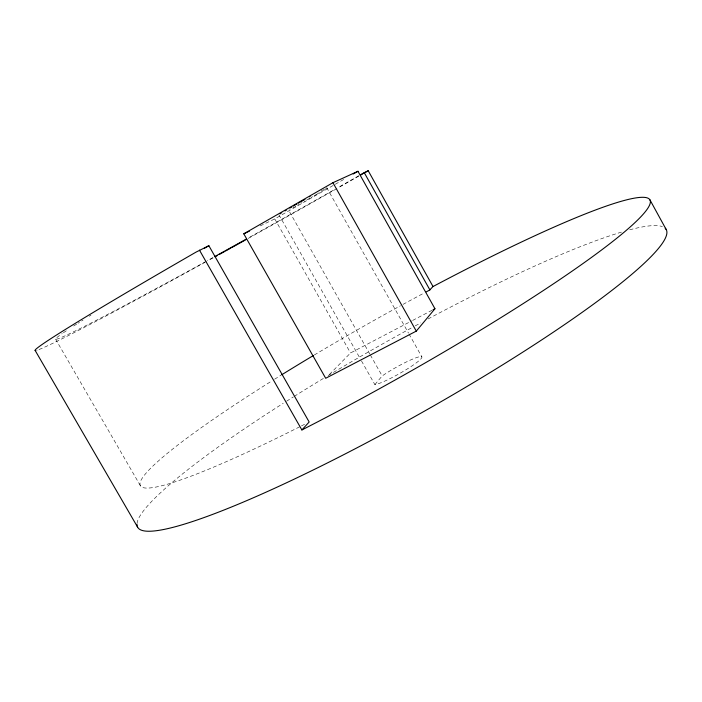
<?xml version="1.0" encoding="UTF-8"?>
<svg xmlns="http://www.w3.org/2000/svg" width="702" height="702" viewBox="0 0 702 702"><rect width="100%" height="100%" fill="white"/><g stroke="black" fill="none" stroke-linecap="round" stroke-linejoin="round"><path stroke-width="0.53" stroke-dasharray="3.51 2.63" d="M374.877 384.617L382.178 375.939A27.922 3.545 -29.4 0 1 417.944 357.134A27.922 3.545 -29.4 0 1 408.783 368.015A27.922 3.545 -29.4 0 1 374.877 384.617L360.854 359.801M329.457 374.438L350.526 352.974L411.67 320.946M260.24 225.904L274.754 218.919L334.327 184.81M335.275 184.275L344.735 178.861M412.636 320.437L433.02 309.757M55.563 339.119L140.54 485.977M369.805 354.019L288.583 210.091A28.141 0.641 -29.4 0 0 289.285 209.714M370.34 354.966L382.178 375.939M278.896 214.715L360.319 358.845M274.754 218.919L350.526 352.974M326.465 188.013A28.141 0.641 -29.4 0 1 326.869 187.882L408.467 333.038M409.003 333.994L421.876 356.906M326.895 187.925A28.141 0.641 -29.4 0 1 326.439 188.311M325.93 188.654A28.141 0.641 -29.4 0 1 325.544 188.908M324.587 189.522A28.141 0.641 -29.4 0 1 317.567 193.743M317.234 193.936A28.141 0.641 -29.4 0 1 313.32 196.218M312.557 196.657A28.141 0.641 -29.4 0 1 311.398 197.323M309.819 198.227A28.141 0.641 -29.4 0 1 306.16 200.316M304.914 201.026A28.141 0.641 -29.4 0 1 304.493 201.255M301.983 202.676A28.141 0.641 -29.4 0 1 301.149 203.141M298.648 204.545A28.141 0.641 -29.4 0 1 297.411 205.238M295.779 206.142A28.141 0.641 -29.4 0 1 294.98 206.581M294.182 207.029A28.141 0.641 -29.4 0 1 293.006 207.669M321.139 190.672A28.141 0.641 -29.4 0 1 321.692 190.382M322.946 189.724A28.141 0.641 -29.4 0 1 323.403 189.487M137.03 523.56A303.308 39.566 -29.4 0 1 283.231 403.325M286.591 401.193A303.308 39.566 -29.4 0 1 293.366 396.928M294.217 396.393A303.308 39.566 -29.4 0 1 323.719 378.246M328.132 375.588A303.308 39.566 -29.4 0 1 411.574 327.852M415.242 325.86A303.308 39.566 -29.4 0 1 420.744 322.885M428.071 318.954A303.308 39.566 -29.4 0 1 622.13 231.923M629.676 229.808A303.308 39.566 -29.4 0 1 662.407 226.623M358.757 176.149A305.835 7.195 -29.4 0 1 337.855 188.039M336.942 188.557A305.835 7.195 -29.4 0 1 246.235 239.522M213.092 257.897A305.835 7.195 -29.4 0 1 207.801 260.811M205.168 262.267A305.835 7.195 -29.4 0 1 37.75 349.991M37.136 350.193A305.835 7.195 -29.4 0 1 36.601 350.351M304.607 424.315A280.554 29.335 -29.4 0 1 301.316 425.974M299.684 426.807A280.554 29.335 -29.4 0 1 140.453 485.845A280.554 29.335 -29.4 0 1 271.481 381.16M274.614 379.203A280.554 29.335 -29.4 0 1 280.94 375.263M314.32 354.975A280.554 29.335 -29.4 0 1 400.456 305.782M403.036 304.378A280.554 29.335 -29.4 0 1 424.499 292.804M358.889 175.675A282.485 6.625 -29.4 0 1 337.583 187.803M333.292 190.242A282.485 6.625 -29.4 0 1 248.06 238.11M212.89 257.581A282.485 6.625 -29.4 0 1 207.16 260.74M206.344 261.188A282.485 6.625 -29.4 0 1 62.241 333.564M63.355 332.792A282.485 6.625 -29.4 0 1 67.234 330.194M73.675 326.018A282.485 6.625 -29.4 0 1 77.439 323.622M78.106 323.21A282.485 6.625 -29.4 0 1 79.466 322.35M81.581 321.025A282.485 6.625 -29.4 0 1 83.038 320.112M89.294 316.242A282.485 6.625 -29.4 0 1 90.953 315.224"/><path stroke-width="1.05" d="M416.286 331.116L434.959 308.74L357.967 171.279L332.941 182.704L243.787 233.819L325.693 378.273L416.286 331.116L332.941 182.704M199.465 250.14L301.878 429.957L309.161 421.999L208.863 245.718L196.112 252.071A305.835 7.195 -29.4 0 0 35.477 350.544M426.211 291.892A280.554 29.335 -29.4 0 1 429.633 290.084L433.011 286.539L435.293 285.337A303.729 31.88 -29.4 0 1 642.111 215.417A303.729 31.88 -29.4 0 1 303.913 428.922L301.878 429.957M204.405 248.289L208.863 245.718M353.238 173.982L357.967 171.279M433.011 286.539L368.217 170.753L363.961 172.789A282.485 6.625 -29.4 0 1 360.582 174.71M368.217 170.753L366.874 171.525A305.835 7.195 -29.4 0 1 363.276 173.578M433.02 309.757L434.959 308.74M243.787 233.819L249.587 231.028M35.144 350.438L137.653 527.228M364.241 172.631L429.914 289.935M649.859 199.701L666.093 229.352M280.309 213.812A28.141 0.641 -29.4 0 1 280.502 213.698M281.563 213.039A28.141 0.641 -29.4 0 1 281.792 212.899M285.065 210.933A28.141 0.641 -29.4 0 1 285.381 210.749M286.346 210.179A28.141 0.641 -29.4 0 1 286.67 209.986M289.873 208.117A28.141 0.641 -29.4 0 1 290.251 207.897M291.014 207.45A28.141 0.641 -29.4 0 1 291.795 207.002M293.401 206.081A28.141 0.641 -29.4 0 1 293.805 205.844M294.629 205.37A28.141 0.641 -29.4 0 1 295.051 205.133M295.884 204.651A28.141 0.641 -29.4 0 1 296.735 204.168M298.447 203.194A28.141 0.641 -29.4 0 1 298.877 202.948M299.745 202.457A28.141 0.641 -29.4 0 1 300.184 202.211M301.053 201.72A28.141 0.641 -29.4 0 1 301.491 201.474M301.93 201.228A28.141 0.641 -29.4 0 1 302.369 200.974M303.246 200.482A28.141 0.641 -29.4 0 1 303.676 200.237M304.554 199.754A28.141 0.641 -29.4 0 1 304.984 199.508M309.687 196.893A28.141 0.641 -29.4 0 1 310.108 196.657M665.189 228.247A303.308 39.566 -29.4 0 1 417.032 415.321A303.308 39.566 -29.4 0 1 136.987 524.385M362.372 174.087A305.835 7.195 -29.4 0 1 360.565 175.123M245.331 240.023A305.835 7.195 -29.4 0 1 239.9 243.041M238.996 243.541A305.835 7.195 -29.4 0 1 231.8 247.543M230.897 248.043A305.835 7.195 -29.4 0 1 225.526 251.018M224.631 251.509A305.835 7.195 -29.4 0 1 221.964 252.992M221.069 253.483A305.835 7.195 -29.4 0 1 219.287 254.466M217.515 255.449A305.835 7.195 -29.4 0 1 215.742 256.432M281.739 374.771A280.554 29.335 -29.4 0 1 313.487 355.475M246.358 239.057A282.485 6.625 -29.4 0 1 214.54 256.678"/></g></svg>
